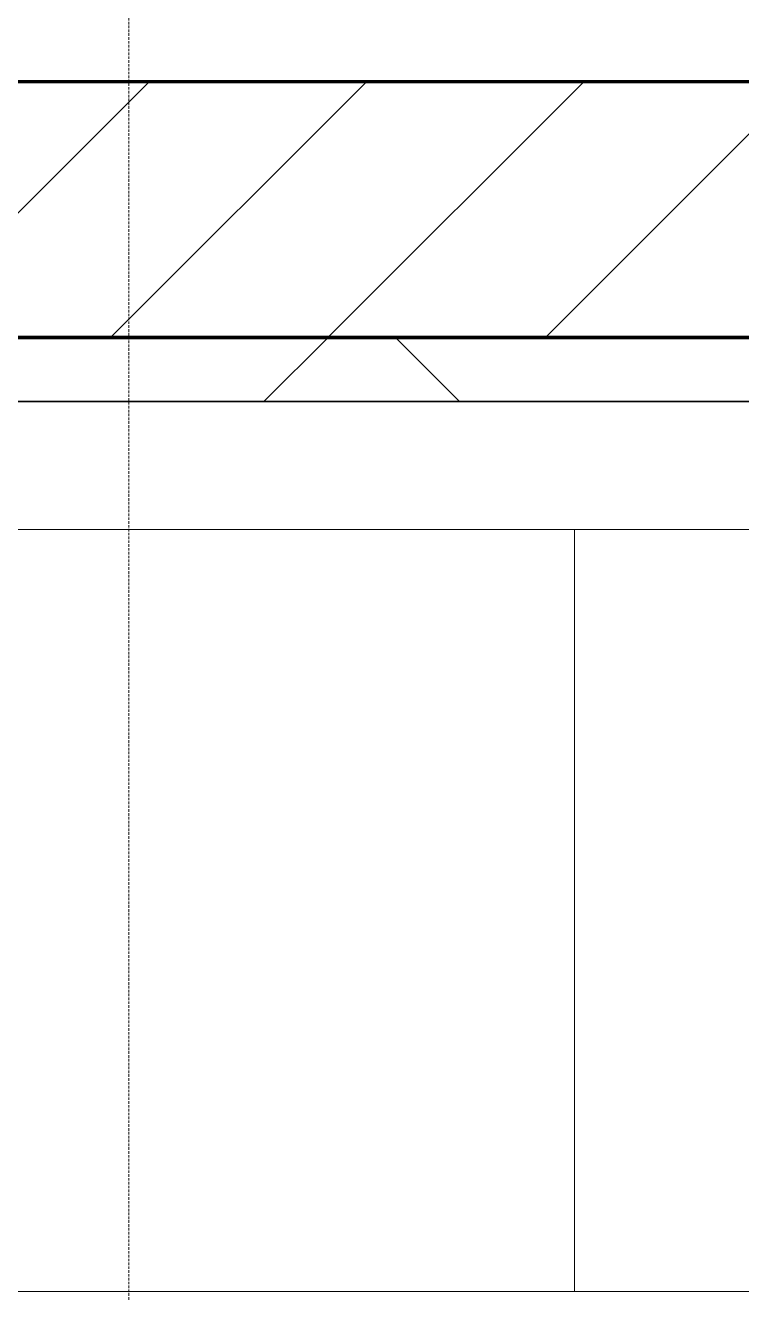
# Model space of a CAD drawing. Header units: millimetres. Extents: x -853228 to -774597, y -17231 to 22435.
# Drawn here: x -831184 to -830624, y 9198 to 10188 of the extents above; entities that cross this region are included whole.
import ezdxf

# ---------------------------------------------------------------- set-up
doc = ezdxf.new("R2010")
doc.units = ezdxf.units.MM
doc.linetypes.add('DPA_Hidden 50', pattern=[3, 2, -1])
for name, color, linetype, lineweight in [('A-DETL', 1, 'Continuous', 70), ('A-GLAZ-CURT', 2, 'Continuous', 9), ('A-WALL', 5, 'Continuous', 35), ('A-WALL-FNSH', 2, 'Continuous', 35), ('A-WALL-PATT', 1, 'Continuous', 35)]:
    doc.layers.add(name, color=color, linetype=linetype, lineweight=lineweight)

# ---------------------------------------------------------------- blocks, each defined once
blk = doc.blocks.new('System Panel - DPA-AR_Metal Ceiling Rectangular Panel-16017999-4261-01 ENLARGED UPPER PLATFORM LEVEL - REFLECTED CEILING PLAN - SHEET 2')
at = {"layer": 'A-GLAZ-CURT'}
for p, q in [((-825954.98, 9794.02), (-828354.98, 9794.02)), ((-828354.98, 9794.02), (-828354.98, 9199.02)), ((-828354.98, 9199.02), (-828354.98, 9794.02)), ((-828354.98, 9794.02), (-825954.98, 9794.02)), ((-825954.98, 9199.02), (-825954.98, 9794.02)), ((-825954.98, 9794.02), (-825954.98, 9199.02)), ((-828354.98, 9199.02), (-825954.98, 9199.02)), ((-825954.98, 9199.02), (-828354.98, 9199.02))]:
    blk.add_line(p, q, dxfattribs=at)
blk = doc.blocks.new('PPLS-PP19_Custom Tile Pattern - Custom Tile Pattern-V45-4261-01 ENLARGED UPPER PLATFORM LEVEL - REFLECTED CEILING PLAN - SHEET 2')
at = {"layer": 'A-GLAZ-CURT'}
for p, q in [((-300, 0), (300, 0)), ((300, 0), (-300, 0)), ((195.99, 0), (213.31, 0)), ((213.31, 0), (195.99, 0)), ((230.06, 0), (300, 0)), ((-300, -50), (300, -50)), ((300, -50), (-300, -50))]:
    blk.add_line(p, q, dxfattribs=at)
for points, knots in [([(168.37, 0), (167.68, 0), (162.47, 0), (147.02, 0), (109.77, 0), (76.86, 0), (57.82, 0), (46.51, 0), (41.18, 0), (36.02, 0), (35.54, 0), (35.54, 0)], [-543.375029, -543.375029, -543.375029, -543.375029, -530.793311, -458.593899, -401.860199, -357.622665, -341.267687, -334.000314, -326.15566, -319.318397, -317.489778, -317.489778, -317.489778, -317.489778]), ([(94.4, 0), (94.4, 0), (94.64, 0), (99.11, 0), (108.97, 0), (120.79, 0), (139.94, 0), (163.31, 0), (185.23, 0), (193.62, 0), (194.69, 0), (194.79, 0)], [-2348.345796, -2348.345796, -2348.345796, -2348.345796, -2310.419338, -2233.599744, -2052.234781, -1843.028543, -1530.39897, -1095.004608, -529.74427, -295.064701, -265.121568, -265.121568, -265.121568, -265.121568]), ([(137.67, 0), (143.03, 0), (152.78, 0), (161.24, 0), (162.19, 0), (162.75, 0)], [-618.470612, -618.470612, -618.470612, -618.470612, -602.094757, -592.980799, -581.414464, -581.414464, -581.414464, -581.414464]), ([(157.9, 0), (156.77, 0), (151.67, 0), (144.66, 0), (139.38, 0), (138.19, 0)], [-10292.955006, -10292.955006, -10292.955006, -10292.955006, -10098.273015, -9847.788484, -9778.307256, -9778.307256, -9778.307256, -9778.307256]), ([(193.8, 0), (193.33, 0), (190.11, 0), (183.13, 0), (171, 0), (161.95, 0), (161.28, 0), (158.35, 0), (157.85, 0), (157.77, 0)], [-11665.349007, -11665.349007, -11665.349007, -11665.349007, -11565.880756, -11105.624034, -10839.086983, -10768.332124, -10666.779182, -10580.760289, -10550.278881, -10550.278881, -10550.278881, -10550.278881]), ([(300, 0), (286.53, 0), (254.22, 0), (207.11, 0), (177.41, 0), (159.34, 0), (158.33, 0), (158.3, 0)], [-285.253232, -285.253232, -285.253232, -285.253232, -244.693688, -187.987675, -143.776725, -129.632772, -123.352749, -123.352749, -123.352749, -123.352749]), ([(159.07, 0), (159.13, 0), (160.84, 0), (165.21, 0), (174.15, 0), (185.98, 0), (208.82, 0), (219.42, 0), (230.06, 0)], [-115.643202, -115.643202, -115.643202, -115.643202, -114.681583, -87.660824, -65.295536, -41.623857, -24.459831, 0, 0, 0, 0]), ([(162.75, 0), (165.4, 0), (170.91, 0), (172.61, 0), (172.61, 0)], [-111.264224, -111.264224, -111.264224, -111.264224, -56.742688, -19.085662, -19.085662, -19.085662, -19.085662]), ([(247.1, 0), (246.76, 0), (245.04, 0), (238.34, 0), (226.56, 0), (221.1, 0), (200.27, 0), (182.99, 0), (174.27, 0), (169.67, 0), (168.99, 0)], [-9649.085549, -9649.085549, -9649.085549, -9649.085549, -9581.591397, -9406.094246, -9221.510254, -9016.44624, -8717.832359, -8253.978395, -8152.463617, -8069.855175, -8069.855175, -8069.855175, -8069.855175]), ([(215.22, 0), (214.62, 0), (210.55, 0), (203.98, 0), (187.54, 0), (175.3, 0), (169.49, 0)], [-203.825446, -203.825446, -203.825446, -203.825446, -198.527383, -184.406837, -162.427601, -142.916156, -142.916156, -142.916156, -142.916156]), ([(171.51, 0), (176.48, 0), (193.23, 0), (201.73, 0), (208.81, 0), (213.9, 0), (241.96, 0), (266.73, 0), (281.71, 0), (291.71, 0), (296.52, 0), (297.86, 0), (298.09, 0)], [-7971.819559, -7971.819559, -7971.819559, -7971.819559, -7784.112253, -7606.717214, -7289.299508, -7042.621073, -6582.165592, -6068.460911, -5766.029927, -5566.724884, -5280.360606, -5199.253518, -5199.253518, -5199.253518, -5199.253518]), ([(172.07, 0), (177.66, 0), (187.87, 0), (201.08, 0), (207.47, 0), (213.96, 0), (215.11, 0)], [-255.364076, -255.364076, -255.364076, -255.364076, -237.955587, -223.92608, -215.862851, -208.75215, -208.75215, -208.75215, -208.75215]), ([(300, 0), (288.22, 0), (262, 0), (230.43, 0), (219.94, 0), (219.02, 0)], [-12528.858583, -12528.858583, -12528.858583, -12528.858583, -11905.454923, -11162.864862, -10856.732305, -10856.732305, -10856.732305, -10856.732305]), ([(219.9, 0), (220.86, 0), (227.84, 0), (242.06, 0), (246.54, 0), (246.96, 0)], [-10670.940496, -10670.940496, -10670.940496, -10670.940496, -10511.382485, -9925.173265, -9834.877357, -9834.877357, -9834.877357, -9834.877357]), ([(284.76, 0), (284.76, 0), (285.09, 0), (287.47, 0), (293.59, 0), (297.76, 0), (300, 0)], [-4110.630118, -4110.630118, -4110.630118, -4110.630118, -4053.389046, -3959.664717, -3862.421465, -3746.95702, -3746.95702, -3746.95702, -3746.95702]), ([(297.38, 0), (295.84, 0), (291.62, 0), (285.38, 0), (284.87, 0)], [-4803.172655, -4803.172655, -4803.172655, -4803.172655, -4358.271401, -4143.037883, -4143.037883, -4143.037883, -4143.037883])]:
    blk.add_open_spline(points, degree=3, knots=knots, dxfattribs=at)
for points in [[(168.74, 0), (168.74, 0), (169.81, 0), (171.51, 0)], [(195.11, 0), (194.91, 0), (194.44, 0), (193.8, 0)]]:
    blk.add_open_spline(points, degree=3, dxfattribs=at)
blk = doc.blocks.new('PPLS-PP19_Custom Tile Pattern - Custom Tile Pattern-V46-4261-01 ENLARGED UPPER PLATFORM LEVEL - REFLECTED CEILING PLAN - SHEET 2')
at = {"layer": 'A-GLAZ-CURT'}
for p, q in [((-300, 0), (300, 0)), ((300, 0), (-300, 0)), ((-293.07, 0), (-275.75, 0)), ((-275.75, 0), (-293.07, 0)), ((-222.32, 0), (-205, 0)), ((-205, 0), (-222.32, 0)), ((-300, -50), (300, -50)), ((300, -50), (-300, -50))]:
    blk.add_line(p, q, dxfattribs=at)
at = {"layer": 'A-GLAZ-CURT', "flags": 128}
for points in [[(-300, 0), (-291.56, 0), (-283.3, 0), (-275.2, 0), (-267.26, 0), (-259.45, 0), (-251.77, 0), (-244.2, 0), (-236.74, 0), (-229.36, 0), (-222.06, 0), (-214.83, 0), (-207.71, 0), (-200.76, 0), (-194.02, 0), (-187.54, 0)], [(-125.17, 0), (-128.55, 0), (-134.16, 0), (-140.03, 0), (-145.5, 0), (-150.63, 0), (-155.53, 0), (-160.27, 0), (-164.95, 0), (-169.65, 0), (-174.47, 0), (-179.49, 0), (-184.81, 0), (-190.44, 0), (-196.37, 0), (-202.58, 0), (-209.04, 0), (-215.73, 0), (-222.63, 0), (-229.72, 0), (-236.97, 0), (-244.39, 0), (-251.96, 0), (-259.67, 0), (-267.51, 0), (-275.48, 0), (-283.55, 0), (-291.73, 0), (-300, 0)], [(-186.54, 0), (-181.38, 0), (-175.58, 0), (-170.25, 0), (-165.64, 0), (-162.01, 0), (-159.53, 0), (-157.46, 0), (-154.52, 0), (-149.42, 0), (-141.84, 0), (-132.81, 0), (-126.08, 0)]]:
    blk.add_lwpolyline(points, dxfattribs=at)
at = {"layer": 'A-GLAZ-CURT'}
for points, knots in [([(-300, 0), (-284.65, 0), (-236.57, 0), (-174.61, 0), (-129.95, 0), (-110.8, 0), (-99.5, 0), (-91.46, 0)], [-5323.127839, -5323.127839, -5323.127839, -5323.127839, -4502.809032, -2700.551212, -1002.059161, -460.363443, 0, 0, 0, 0]), ([(-186.86, 0), (-195.62, 0), (-224.91, 0), (-262.56, 0), (-294.48, 0), (-300, 0)], [-15764.469164, -15764.469164, -15764.469164, -15764.469164, -15131.813646, -13729.592194, -13439.944408, -13439.944408, -13439.944408, -13439.944408]), ([(-186.76, 0), (-192.43, 0), (-210.29, 0), (-232.01, 0), (-255.22, 0), (-262.59, 0), (-264.9, 0), (-265.4, 0)], [-1726.685667, -1726.685667, -1726.685667, -1726.685667, -1400.429864, -858.079193, -543.655514, -208.940337, 0, 0, 0, 0]), ([(-258.6, 0), (-257.91, 0), (-254.26, 0), (-241.25, 0), (-225.99, 0), (-213.1, 0), (-200.2, 0), (-191.84, 0), (-186.41, 0)], [-5722.54675, -5722.54675, -5722.54675, -5722.54675, -5657.471696, -5413.335975, -5017.494783, -4832.723979, -4666.091899, -4349.945572, -4349.945572, -4349.945572, -4349.945572]), ([(-133.82, 0), (-135.51, 0), (-137.8, 0), (-149.31, 0), (-162.01, 0), (-177.91, 0), (-199.46, 0), (-216.65, 0), (-231.26, 0), (-233.46, 0), (-234, 0)], [-2731.647847, -2731.647847, -2731.647847, -2731.647847, -2418.507304, -2308.929706, -2113.765672, -1763.376603, -1422.553702, -978.033455, -846.069444, -682.911962, -682.911962, -682.911962, -682.911962]), ([(-233.49, 0), (-233.44, 0), (-232.38, 0), (-230.74, 0), (-225.3, 0), (-223.63, 0)], [-455.274641, -455.274641, -455.274641, -455.274641, -440.605512, -119.536984, 0, 0, 0, 0]), ([(-223.63, 0), (-219.39, 0), (-206.51, 0), (-194.05, 0), (-186.56, 0)], [-5463.295695, -5463.295695, -5463.295695, -5463.295695, -5161.076232, -4757.5372, -4757.5372, -4757.5372, -4757.5372]), ([(-72.93, 0), (-75.51, 0), (-91.45, 0), (-127.75, 0), (-167.69, 0), (-186.56, 0)], [-19442.345229, -19442.345229, -19442.345229, -19442.345229, -18935.241197, -17136.203329, -15771.846451, -15771.846451, -15771.846451, -15771.846451]), ([(-137.88, 0), (-140.56, 0), (-147.66, 0), (-147.69, 0), (-158.72, 0), (-174.02, 0), (-181.02, 0), (-186.12, 0), (-186.54, 0)], [-3187.727384, -3187.727384, -3187.727384, -3187.727384, -2919.378265, -2477.344047, -2237.412286, -2029.680487, -1755.085331, -1730.746696, -1730.746696, -1730.746696, -1730.746696]), ([(-186.42, 0), (-186.13, 0), (-180.73, 0), (-169.02, 0), (-152.12, 0), (-136.84, 0), (-127.33, 0), (-124.19, 0), (-123.43, 0), (-123.28, 0)], [-4755.090697, -4755.090697, -4755.090697, -4755.090697, -4739.070012, -4465.409639, -4149.119819, -3839.893365, -3647.167523, -3488.92562, -3439.852845, -3439.852845, -3439.852845, -3439.852845]), ([(-185.9, 0), (-180.08, 0), (-171.51, 0), (-158.7, 0), (-157.22, 0)], [-4339.918005, -4339.918005, -4339.918005, -4339.918005, -4000.813434, -3840.635403, -3840.635403, -3840.635403, -3840.635403]), ([(-152.35, 0), (-151.03, 0), (-147.71, 0), (-143.57, 0), (-138.62, 0)], [-3494.978217, -3494.978217, -3494.978217, -3494.978217, -3371.022232, -3227.460399, -3227.460399, -3227.460399, -3227.460399]), ([(-118.78, 0), (-121.86, 0), (-126.28, 0), (-136.96, 0), (-147.46, 0), (-150.03, 0), (-150.57, 0)], [-5938.474035, -5938.474035, -5938.474035, -5938.474035, -5700.061948, -5508.838257, -5298.784692, -5196.16478, -5196.16478, -5196.16478, -5196.16478]), ([(-150.34, 0), (-150.07, 0), (-147.75, 0), (-142.6, 0), (-127.26, 0), (-107.3, 0), (-90.42, 0), (-75.26, 0), (-68.41, 0), (-65.12, 0), (-63.63, 0)], [-4948.728362, -4948.728362, -4948.728362, -4948.728362, -4883.323924, -4440.880425, -4054.690705, -3793.097032, -3402.597032, -3144.956779, -3050.982048, -2969.237017, -2969.237017, -2969.237017, -2969.237017]), ([(-117.61, 0), (-124.46, 0), (-134.41, 0), (-147.74, 0), (-149.07, 0)], [-6840.388487, -6840.388487, -6840.388487, -6840.388487, -6449.282163, -6277.220794, -6277.220794, -6277.220794, -6277.220794]), ([(-148.23, 0), (-146.94, 0), (-140.15, 0), (-137.28, 0), (-133.93, 0), (-128.78, 0), (-126.5, 0)], [-6162.058746, -6162.058746, -6162.058746, -6162.058746, -6017.569127, -5560.701257, -5364.112219, -5231.017328, -5231.017328, -5231.017328, -5231.017328]), ([(-117.62, 0), (-120.67, 0), (-127.64, 0), (-139.03, 0), (-146.11, 0), (-146.95, 0)], [-1104.734434, -1104.734434, -1104.734434, -1104.734434, -945.742622, -741.901385, -489.130243, -489.130243, -489.130243, -489.130243]), ([(-146.69, 0), (-146.59, 0), (-145.49, 0), (-135.69, 0), (-128.29, 0), (-125.15, 0)], [-420.34245, -420.34245, -420.34245, -420.34245, -406.956646, -290.263673, 0, 0, 0, 0]), ([(-127.41, 0), (-131.63, 0), (-133.16, 0), (-134.09, 0), (-134.15, 0)], [-8540.990293, -8540.990293, -8540.990293, -8540.990293, -8266.114998, -8246.473386, -8246.473386, -8246.473386, -8246.473386]), ([(-134.15, 0), (-133.32, 0), (-130.31, 0), (-117.33, 0), (-92.04, 0), (-74.02, 0), (-62.74, 0), (-60.36, 0), (-59.97, 0)], [-7657.439573, -7657.439573, -7657.439573, -7657.439573, -7293.749979, -6839.55839, -6236.997189, -5713.340575, -5140.470607, -5006.787413, -5006.787413, -5006.787413, -5006.787413]), ([(-120.13, 0), (-120.14, 0), (-120.24, 0), (-121.3, 0), (-129.25, 0), (-133.82, 0)], [-2933.992132, -2933.992132, -2933.992132, -2933.992132, -2920.575025, -2840.280255, -2731.647847, -2731.647847, -2731.647847, -2731.647847]), ([(-118.23, 0), (-119.39, 0), (-122.12, 0), (-125.43, 0), (-127.03, 0), (-127.41, 0)], [-164.249813, -164.249813, -164.249813, -164.249813, -98.539552, -24.539552, 0, 0, 0, 0]), ([(-126.5, 0), (-122.44, 0), (-108.71, 0), (-86.68, 0), (-63.44, 0), (-54.4, 0), (-48.53, 0), (-30.79, 0), (-18.03, 0), (8.61, 0), (15.02, 0), (22.91, 0), (31, 0), (39.04, 0), (51.19, 0), (58.74, 0), (61.34, 0), (61.45, 0)], [-5231.017328, -5231.017328, -5231.017328, -5231.017328, -4994.692869, -4542.524482, -4008.285538, -3689.699207, -3546.54457, -3315.260113, -2864.387349, -2439.246196, -2084.094819, -1956.422387, -1818.904206, -1645.594513, -1443.202566, -1228.752106, -1120.932285, -1120.932285, -1120.932285, -1120.932285]), ([(-125.15, 0), (-124.93, 0), (-121.96, 0), (-113.01, 0), (-98.9, 0), (-85.29, 0), (-71.67, 0), (-65.93, 0), (-65.07, 0)], [-3362.7396, -3362.7396, -3362.7396, -3362.7396, -3342.215224, -3074.362186, -2902.289527, -2605.247022, -2322.099534, -2241.8264, -2241.8264, -2241.8264, -2241.8264]), ([(-122.08, 0), (-122.01, 0), (-121.69, 0), (-121.2, 0), (-120.88, 0)], [-3136.336417, -3136.336417, -3136.336417, -3136.336417, -3110.304437, -3035.164275, -3035.164275, -3035.164275, -3035.164275]), ([(-48.79, 0), (-51.65, 0), (-61.37, 0), (-81.23, 0), (-99.51, 0), (-113.51, 0), (-116.52, 0), (-117.74, 0)], [-1360.9003, -1360.9003, -1360.9003, -1360.9003, -1060.00838, -740.068933, -229.489605, -116.330425, -26.176827, -26.176827, -26.176827, -26.176827]), ([(-48.65, 0), (-51.94, 0), (-62.24, 0), (-85.2, 0), (-107.61, 0), (-116.56, 0), (-117.56, 0)], [-3276.026471, -3276.026471, -3276.026471, -3276.026471, -2842.901703, -2193.204658, -1433.981041, -985.49888, -985.49888, -985.49888, -985.49888]), ([(-113.43, 0), (-113.44, 0), (-113.76, 0), (-115.58, 0), (-117.16, 0)], [-328.499627, -328.499627, -328.499627, -328.499627, -282.672656, -185.413247, -185.413247, -185.413247, -185.413247]), ([(-86.16, 0), (-91.37, 0), (-101.09, 0), (-111.82, 0), (-116.68, 0)], [-1681.3698, -1681.3698, -1681.3698, -1681.3698, -1374.161226, -1120.9132, -1120.9132, -1120.9132, -1120.9132]), ([(-49.51, 0), (-50.46, 0), (-59.92, 0), (-78.2, 0), (-102.7, 0), (-114.1, 0), (-116.66, 0)], [-8137.138066, -8137.138066, -8137.138066, -8137.138066, -8073.216054, -7508.296369, -7004.680444, -6858.444941, -6858.444941, -6858.444941, -6858.444941]), ([(-116.55, 0), (-115.7, 0), (-114.33, 0), (-113.43, 0), (-113.43, 0)], [-656.999253, -656.999253, -656.999253, -656.999253, -394.672656, -330.879064, -330.879064, -330.879064, -330.879064]), ([(-115.82, 0), (-114.96, 0), (-110.41, 0), (-96.78, 0), (-75, 0), (-59.07, 0), (-48.76, 0)], [-5724.064692, -5724.064692, -5724.064692, -5724.064692, -5430.283136, -5103.229623, -4799.173296, -4262.601366, -4262.601366, -4262.601366, -4262.601366]), ([(9.32, 0), (9.08, 0), (7.65, 0), (2.57, 0), (-12.23, 0), (-25.64, 0), (-40, 0), (-56.24, 0), (-75.59, 0), (-94, 0), (-112.01, 0), (-114.94, 0), (-115.63, 0)], [-2922.926651, -2922.926651, -2922.926651, -2922.926651, -2882.788014, -2720.818881, -2518.50168, -2125.455881, -1792.521578, -1466.981642, -1208.454564, -789.402658, -501.969187, -243.577221, -243.577221, -243.577221, -243.577221]), ([(-91.46, 0), (-90.09, 0), (-84.7, 0), (-77.43, 0), (-72.73, 0), (-72.64, 0), (-72.64, 0)], [-19832.387487, -19832.387487, -19832.387487, -19832.387487, -19753.885894, -19541.04734, -19478.625389, -19471.062469, -19471.062469, -19471.062469, -19471.062469]), ([(-63.96, 0), (-64.13, 0), (-72.5, 0), (-80.63, 0), (-86.16, 0)], [-2171.769325, -2171.769325, -2171.769325, -2171.769325, -2007.031671, -1681.3698, -1681.3698, -1681.3698, -1681.3698]), ([(-29.03, 0), (-33.97, 0), (-43.74, 0), (-56.37, 0), (-71.66, 0), (-77.83, 0), (-82.66, 0), (-83.28, 0), (-83.28, 0)], [-2680.714891, -2680.714891, -2680.714891, -2680.714891, -2413.671296, -2161.752162, -2006.592567, -1646.621388, -1424.436217, -1393.971743, -1393.971743, -1393.971743, -1393.971743]), ([(-83.28, 0), (-83.28, 0), (-82.91, 0), (-76.14, 0), (-63.32, 0), (-54.09, 0), (-48.64, 0)], [-1393.4169, -1393.4169, -1393.4169, -1393.4169, -1353.722004, -1274.333717, -1073.56893, -669.922315, -669.922315, -669.922315, -669.922315]), ([(-66.39, 0), (-66.39, 0), (-63.63, 0), (-53.63, 0), (-34.42, 0), (-29.82, 0), (-29.19, 0)], [-2493.31794, -2493.31794, -2493.31794, -2493.31794, -2315.303971, -1809.437387, -963.711516, -666.19313, -666.19313, -666.19313, -666.19313]), ([(31.18, 0), (25.97, 0), (11.99, 0), (-16.92, 0), (-47.42, 0), (-65.77, 0), (-66.37, 0), (-66.38, 0)], [-4496.803627, -4496.803627, -4496.803627, -4496.803627, -4222.080604, -3745.412743, -2981.410125, -2542.574734, -2498.224237, -2498.224237, -2498.224237, -2498.224237]), ([(-63.63, 0), (-61.49, 0), (-57.39, 0), (-55.21, 0), (-51.13, 0), (-48.87, 0)], [-2969.237017, -2969.237017, -2969.237017, -2969.237017, -2851.217951, -2734.127174, -2598.08239, -2598.08239, -2598.08239, -2598.08239]), ([(-58.83, 0), (-58.37, 0), (-57.29, 0), (-54.78, 0), (-50.67, 0), (-49.79, 0)], [-4859.52896, -4859.52896, -4859.52896, -4859.52896, -4680.891996, -4469.85053, -4417.7536, -4417.7536, -4417.7536, -4417.7536]), ([(-51.83, 0), (-51.83, 0), (-51.78, 0), (-50.48, 0), (-49.48, 0)], [-632.814994, -632.814994, -632.814994, -632.814994, -627.965721, -515.928705, -515.928705, -515.928705, -515.928705]), ([(-48.73, 0), (-47.39, 0), (-44.98, 0), (-42.62, 0), (-41.76, 0)], [-4397.22865, -4397.22865, -4397.22865, -4397.22865, -4321.566175, -4270.495146, -4270.495146, -4270.495146, -4270.495146]), ([(-48.67, 0), (-44.92, 0), (-31.96, 0), (-12.78, 0), (4.23, 0), (9.64, 0), (10.14, 0), (10.18, 0)], [-4261.120998, -4261.120998, -4261.120998, -4261.120998, -4065.652676, -3589.737505, -3285.047089, -3066.359526, -3044.715262, -3044.715262, -3044.715262, -3044.715262]), ([(-48.66, 0), (-46.68, 0), (-43.58, 0), (-40.79, 0), (-40.46, 0), (-40.44, 0)], [-2593.778484, -2593.778484, -2593.778484, -2593.778484, -2474.780881, -2410.990208, -2350.645972, -2350.645972, -2350.645972, -2350.645972]), ([(-26.75, 0), (-27.82, 0), (-35.1, 0), (-43.07, 0), (-48.66, 0)], [-8718.362214, -8718.362214, -8718.362214, -8718.362214, -8532.293389, -8156.126952, -8156.126952, -8156.126952, -8156.126952]), ([(-36.33, 0), (-36.43, 0), (-37.27, 0), (-45.02, 0), (-45.68, 0), (-48.27, 0), (-48.63, 0)], [-1855.773136, -1855.773136, -1855.773136, -1855.773136, -1810.870157, -1672.078046, -1405.135169, -1366.223703, -1366.223703, -1366.223703, -1366.223703]), ([(-48.48, 0), (-46.96, 0), (-45.63, 0), (-40.22, 0), (-36.78, 0)], [-474.694338, -474.694338, -474.694338, -474.694338, -260.442412, 0, 0, 0, 0]), ([(-36.62, 0), (-36.62, 0), (-40.35, 0), (-42.89, 0), (-46.55, 0), (-48.45, 0)], [-4069.478503, -4069.478503, -4069.478503, -4069.478503, -3858.647035, -3538.256648, -3284.996266, -3284.996266, -3284.996266, -3284.996266]), ([(76.63, 0), (74.8, 0), (67.65, 0), (53.52, 0), (37, 0), (24.07, 0), (12.82, 0), (-2.9, 0), (-20.62, 0), (-32.81, 0), (-42.45, 0), (-47.04, 0), (-47.78, 0)], [-3095.572228, -3095.572228, -3095.572228, -3095.572228, -2950.589685, -2634.532728, -2313.748533, -2106.613311, -1925.670641, -1617.263037, -1290.787923, -1039.307308, -819.71621, -773.893057, -773.893057, -773.893057, -773.893057]), ([(-47.58, 0), (-42.98, 0), (-36.45, 0), (-33.57, 0), (-29.94, 0), (-28.57, 0)], [-643.371574, -643.371574, -643.371574, -643.371574, -296.515819, -83.513472, 0, 0, 0, 0]), ([(-41.76, 0), (-39.9, 0), (-37.72, 0), (-36.92, 0), (-36.77, 0)], [-4270.495146, -4270.495146, -4270.495146, -4270.495146, -4161.040818, -4106.245333, -4106.245333, -4106.245333, -4106.245333]), ([(-36.78, 0), (-32.43, 0), (-19.22, 0), (8.83, 0), (43.36, 0), (70.92, 0), (82.12, 0), (83.66, 0)], [-6191.144455, -6191.144455, -6191.144455, -6191.144455, -5862.463379, -5340.621928, -4573.028122, -4094.177415, -3869.465285, -3869.465285, -3869.465285, -3869.465285]), ([(-36.29, 0), (-36.29, 0), (-34.66, 0), (-28.88, 0), (-26.95, 0), (-26.54, 0)], [-9150.272121, -9150.272121, -9150.272121, -9150.272121, -9057.163041, -8919.836787, -8834.607043, -8834.607043, -8834.607043, -8834.607043]), ([(19.77, 0), (14.26, 0), (1.26, 0), (-16.58, 0), (-34.76, 0), (-36.04, 0)], [-10229.544997, -10229.544997, -10229.544997, -10229.544997, -9884.23066, -9424.652049, -9182.880979, -9182.880979, -9182.880979, -9182.880979]), ([(-33.34, 0), (-33.34, 0), (-32.93, 0), (-31.16, 0), (-30.52, 0)], [-2415.024266, -2415.024266, -2415.024266, -2415.024266, -2357.633367, -2323.618664, -2323.618664, -2323.618664, -2323.618664]), ([(20.28, 0), (14.16, 0), (0.75, 0), (-17.84, 0), (-30.57, 0), (-31.82, 0), (-32, 0)], [-3667.98434, -3667.98434, -3667.98434, -3667.98434, -3333.063701, -2994.501669, -2698.150104, -2614.070998, -2614.070998, -2614.070998, -2614.070998]), ([(-30.76, 0), (-30.73, 0), (-29.99, 0), (-23.47, 0), (-15.75, 0), (-15.19, 0)], [-54176.191683, -54176.191683, -54176.191683, -54176.191683, -54157.274271, -53749.15266, -53717.791567, -53717.791567, -53717.791567, -53717.791567]), ([(-30.52, 0), (-27.11, 0), (-17.83, 0), (5.99, 0), (22.06, 0), (37.44, 0), (45.92, 0), (57.76, 0), (64.47, 0), (72.74, 0), (75.22, 0), (76.03, 0), (76.21, 0)], [-2323.618664, -2323.618664, -2323.618664, -2323.618664, -2142.497158, -1716.209403, -1206.526904, -1089.329421, -901.315459, -753.071572, -495.328968, -421.953223, -334.951786, -290.452333, -290.452333, -290.452333, -290.452333]), ([(-13, 0), (-14.35, 0), (-17.68, 0), (-25.97, 0), (-29.52, 0), (-30.21, 0)], [-55207.591944, -55207.591944, -55207.591944, -55207.591944, -54789.006179, -54461.685999, -54290.791712, -54290.791712, -54290.791712, -54290.791712]), ([(8.33, 0), (8.19, 0), (7.18, 0), (0.32, 0), (-13.89, 0), (-24.92, 0), (-29.03, 0)], [-3574.286521, -3574.286521, -3574.286521, -3574.286521, -3526.962355, -3285.499107, -2903.012179, -2680.714891, -2680.714891, -2680.714891, -2680.714891]), ([(-28.98, 0), (-28.66, 0), (-27.39, 0), (-24.45, 0), (-22.56, 0)], [-166.548282, -166.548282, -166.548282, -166.548282, -102.06493, 0, 0, 0, 0]), ([(-28.57, 0), (-26.93, 0), (-20.29, 0), (-11.45, 0), (2.08, 0), (12.38, 0), (18.33, 0), (20.32, 0)], [-5361.429781, -5361.429781, -5361.429781, -5361.429781, -5261.36855, -5050.479954, -4785.90057, -4596.498881, -4487.331118, -4487.331118, -4487.331118, -4487.331118]), ([(-22.56, 0), (-20.27, 0), (-17.03, 0), (-11.36, 0), (-7.66, 0), (-6.6, 0), (-6.44, 0)], [-56468.192263, -56468.192263, -56468.192263, -56468.192263, -56344.022017, -56303.229861, -56166.290093, -56124.392176, -56124.392176, -56124.392176, -56124.392176]), ([(-15.19, 0), (-13.07, 0), (7.48, 0), (42.82, 0), (88.72, 0), (120.63, 0), (138.28, 0), (138.53, 0)], [-461.142613, -461.142613, -461.142613, -461.142613, -429.606584, -390.253598, -346.313304, -291.370682, -290.5735, -290.5735, -290.5735, -290.5735]), ([(-6.54, 0), (-6.73, 0), (-7.2, 0), (-7.6, 0), (-7.79, 0)], [-56009.792147, -56009.792147, -56009.792147, -56009.792147, -55949.290093, -55895.192118, -55895.192118, -55895.192118, -55895.192118]), ([(-2.63, 0), (-2.47, 0), (-1.22, 0), (4.92, 0), (15.97, 0), (22.54, 0), (24.49, 0)], [-226.825321, -226.825321, -226.825321, -226.825321, -220.269177, -206.416616, -198.214427, -187.717507, -187.717507, -187.717507, -187.717507]), ([(20.23, 0), (19.58, 0), (9.68, 0), (3.08, 0), (-1.67, 0), (-2.25, 0)], [-288.537971, -288.537971, -288.537971, -288.537971, -285.83788, -246.234814, -234.646884, -234.646884, -234.646884, -234.646884]), ([(24.69, 0), (24.54, 0), (20.99, 0), (15.48, 0), (10.8, 0), (9.63, 0)], [-4368.572414, -4368.572414, -4368.572414, -4368.572414, -4306.476363, -4080.000647, -3772.857994, -3772.857994, -3772.857994, -3772.857994]), ([(18.16, 0), (19.15, 0), (24.25, 0), (25.66, 0), (26.12, 0)], [-5700.113719, -5700.113719, -5700.113719, -5700.113719, -5554.232259, -5302.431367, -5302.431367, -5302.431367, -5302.431367]), ([(89.22, 0), (87.13, 0), (82.87, 0), (74.4, 0), (62.26, 0), (51.85, 0), (43.81, 0), (29.53, 0), (22.54, 0), (20.5, 0), (20.15, 0)], [-7338.992609, -7338.992609, -7338.992609, -7338.992609, -7135.649961, -6924.452779, -6738.82075, -6548.303034, -6314.283804, -6135.05769, -5972.647715, -5934.306698, -5934.306698, -5934.306698, -5934.306698]), ([(30.82, 0), (29.27, 0), (25.76, 0), (22.24, 0), (20.27, 0)], [-10462.034656, -10462.034656, -10462.034656, -10462.034656, -10363.088938, -10239.956471, -10239.956471, -10239.956471, -10239.956471]), ([(103.09, 0), (101.08, 0), (86.31, 0), (63.34, 0), (37.01, 0), (25.29, 0), (20.85, 0)], [-375.435014, -375.435014, -375.435014, -375.435014, -369.147452, -330.153101, -307.516438, -289.397823, -289.397823, -289.397823, -289.397823]), ([(70.61, 0), (66.16, 0), (55.8, 0), (39.61, 0), (29.92, 0), (22.48, 0), (20.89, 0)], [-4647.237329, -4647.237329, -4647.237329, -4647.237329, -4326.416877, -4098.545751, -3766.694881, -3679.062885, -3679.062885, -3679.062885, -3679.062885]), ([(21.37, 0), (21.77, 0), (23.21, 0), (24.62, 0), (24.72, 0), (24.72, 0)], [-4467.858151, -4467.858151, -4467.858151, -4467.858151, -4445.288762, -4384.376941, -4376.041937, -4376.041937, -4376.041937, -4376.041937]), ([(27.44, 0), (27.9, 0), (29.54, 0), (38.07, 0), (53.39, 0), (71.67, 0), (84.83, 0), (85.61, 0), (88.13, 0), (88.86, 0)], [-5037.309798, -5037.309798, -5037.309798, -5037.309798, -4887.603822, -4705.298446, -4353.683244, -3960.84581, -3759.045785, -3336.541051, -3181.45882, -3181.45882, -3181.45882, -3181.45882]), ([(27.89, 0), (29.09, 0), (33.4, 0), (48.37, 0), (67.6, 0), (82.23, 0), (89.22, 0)], [-147.777612, -147.777612, -147.777612, -147.777612, -135.792042, -118.513713, -97.899267, -76.990879, -76.990879, -76.990879, -76.990879]), ([(53.18, 0), (53.06, 0), (52.22, 0), (44.99, 0), (36.46, 0), (30.82, 0)], [-622.740158, -622.740158, -622.740158, -622.740158, -566.066452, -360.610861, 0, 0, 0, 0]), ([(136.44, 0), (121.66, 0), (86.93, 0), (51.16, 0), (31.18, 0)], [-106.750556, -106.750556, -106.750556, -106.750556, -59.610984, 0, 0, 0, 0]), ([(88.54, 0), (82.16, 0), (71.01, 0), (57.82, 0), (46.51, 0), (41.18, 0), (36.02, 0), (35.54, 0), (35.54, 0)], [-381.017509, -381.017509, -381.017509, -381.017509, -357.622665, -341.267687, -334.000314, -326.15566, -319.318397, -317.489778, -317.489778, -317.489778, -317.489778]), ([(36.29, 0), (37.77, 0), (48.82, 0), (64.79, 0), (95.91, 0), (124.45, 0), (132.42, 0), (134.6, 0)], [-314.598523, -314.598523, -314.598523, -314.598523, -305.899624, -287.17622, -249.500363, -194.761443, -152.241002, -152.241002, -152.241002, -152.241002]), ([(61.47, 0), (61.47, 0), (61.21, 0), (54.61, 0), (53.71, 0), (53.56, 0)], [-1113.311073, -1113.311073, -1113.311073, -1113.311073, -1096.402191, -891.204116, -747.28819, -747.28819, -747.28819, -747.28819]), ([(76.22, 0), (75.58, 0), (73.64, 0), (71.05, 0), (70.61, 0)], [-193.634889, -193.634889, -193.634889, -193.634889, -31.537676, 0, 0, 0, 0]), ([(168.37, 0), (167.68, 0), (162.47, 0), (147.02, 0), (114.99, 0), (94.66, 0), (89.22, 0)], [-543.375029, -543.375029, -543.375029, -543.375029, -530.793311, -458.593899, -401.860199, -381.851584, -381.851584, -381.851584, -381.851584]), ([(90.33, 0), (94.36, 0), (106.18, 0), (116.36, 0), (128.63, 0), (128.95, 0)], [-75.885801, -75.885801, -75.885801, -75.885801, -63.759246, -39.050993, -35.895543, -35.895543, -35.895543, -35.895543]), ([(114.39, 0), (114.2, 0), (112.08, 0), (105.42, 0), (95.62, 0), (91.97, 0), (90.37, 0)], [-8148.58938, -8148.58938, -8148.58938, -8148.58938, -8105.191388, -7723.759874, -7531.75727, -7376.617754, -7376.617754, -7376.617754, -7376.617754]), ([(94.4, 0), (94.4, 0), (94.64, 0), (99.11, 0), (108.97, 0), (120.79, 0), (139.94, 0), (163.31, 0), (185.23, 0), (193.62, 0), (194.69, 0), (194.79, 0)], [-2348.345796, -2348.345796, -2348.345796, -2348.345796, -2310.419338, -2233.599744, -2052.234781, -1843.028543, -1530.39897, -1095.004608, -529.74427, -295.064701, -265.121568, -265.121568, -265.121568, -265.121568])]:
    blk.add_open_spline(points, degree=3, knots=knots, dxfattribs=at)
for points in [[(-49.1, 0), (-50.53, 0), (-51.58, 0), (-51.79, 0)], [(-39.84, 0), (-39.08, 0), (-38.11, 0), (-37.36, 0)], [(19.75, 0), (19.06, 0), (18.58, 0), (18.16, 0)], [(24.49, 0), (25.23, 0), (25.72, 0), (26.04, 0)], [(80.35, 0), (79.57, 0), (78.27, 0), (76.63, 0)], [(84.06, 0), (83.48, 0), (82.41, 0), (81.72, 0)], [(89.2, 0), (91.01, 0), (93.1, 0), (94.33, 0)]]:
    blk.add_open_spline(points, degree=3, dxfattribs=at)
blk = doc.blocks.new('*U470')
at = {"layer": 'A-GLAZ-CURT', "rotation": 180}
for name, p in [('PPLS-PP19_Custom Tile Pattern - Custom Tile Pattern-V46-4261-01 ENLARGED UPPER PLATFORM LEVEL - REFLECTED CEILING PLAN - SHEET 2', (-29400, 6315)), ('PPLS-PP19_Custom Tile Pattern - Custom Tile Pattern-V45-4261-01 ENLARGED UPPER PLATFORM LEVEL - REFLECTED CEILING PLAN - SHEET 2', (-28800, 6315))]:
    blk.add_blockref(name, p, dxfattribs=at)
at = {"layer": 'A-GLAZ-CURT'}
for p in [(796882.37, -3579.02), (799282.37, -3579.02)]:
    blk.add_blockref('System Panel - DPA-AR_Metal Ceiling Rectangular Panel-16017999-4261-01 ENLARGED UPPER PLATFORM LEVEL - REFLECTED CEILING PLAN - SHEET 2', p, dxfattribs=at)
blk = doc.blocks.new('C-1-PP19-AR-4261-01-B_20250910-022855_EXDIM')
at = {"layer": 'A-DETL', "color": 55, "linetype": 'DPA_Hidden 50', "lineweight": 9}
blk.add_line((-29420.57, 552.51), (-29420.57, 7452.51), dxfattribs=at)

msp = doc.modelspace()

# ---------------------------------------------------------------- hatches: boundary and pattern name
at = {"layer": 'A-WALL-PATT', "lineweight": 9}
h = msp.add_hatch(dxfattribs=at)
h.set_pattern_fill('FP_2', color=256, style=0, pattern_type=2)
h.set_pattern_definition([(45, (0, 0), (-84.852814, 84.852814), [])])
h.paths.add_polyline_path([(-817027.49, 9944.02), (-817027.49, 10144.02), (-832907.37, 10144.02), (-832907.37, 9944.02), (-818486.1, 9944.02)])
h.paths.add_polyline_path([(-834957.37, 9944.02), (-834507.37, 9944.02), (-834507.37, 10144.02), (-834957.37, 10144.02), (-834957.37, 10044.02)])
h = msp.add_hatch(dxfattribs=at)
h.set_pattern_fill('FP_5', color=256, style=0, pattern_type=2)
h.set_pattern_definition([(45, (0, 0), (-212.13203, 212.13203), []), (135, (0, 0), (-212.13203, -212.13203), [])])
h.paths.add_polyline_path([(-820830.35, 9894.02), (-820830.35, 9944.02), (-832907.37, 9944.02), (-832907.37, 9894.02), (-822898.45, 9894.02)])
h.paths.add_polyline_path([(-834507.37, 9894.02), (-834507.37, 9944.02), (-834757.37, 9944.02), (-834757.37, 9894.02), (-834707.37, 9894.02)])

# ---------------------------------------------------------------- linework, layer by layer
at = {"layer": 'A-WALL', "color": 7, "lineweight": 70}
for p, q in [((-832907.37, 10144.02), (-826474.98, 10144.02)), ((-820830.35, 9944.02), (-832907.37, 9944.02)), ((-832907.37, 9944.02), (-820830.35, 9944.02))]:
    msp.add_line(p, q, dxfattribs=at)
at = {"layer": 'A-WALL-FNSH', "color": 250}
msp.add_line((-820830.35, 9894.02), (-832907.37, 9894.02), dxfattribs=at)

# ---------------------------------------------------------------- block references
for name in ['C-1-PP19-AR-4261-01-B_20250910-022855_EXDIM', '*U470']:
    msp.add_blockref(name, (-801682.37, 3579.02))

doc.saveas('drawing.dxf')
